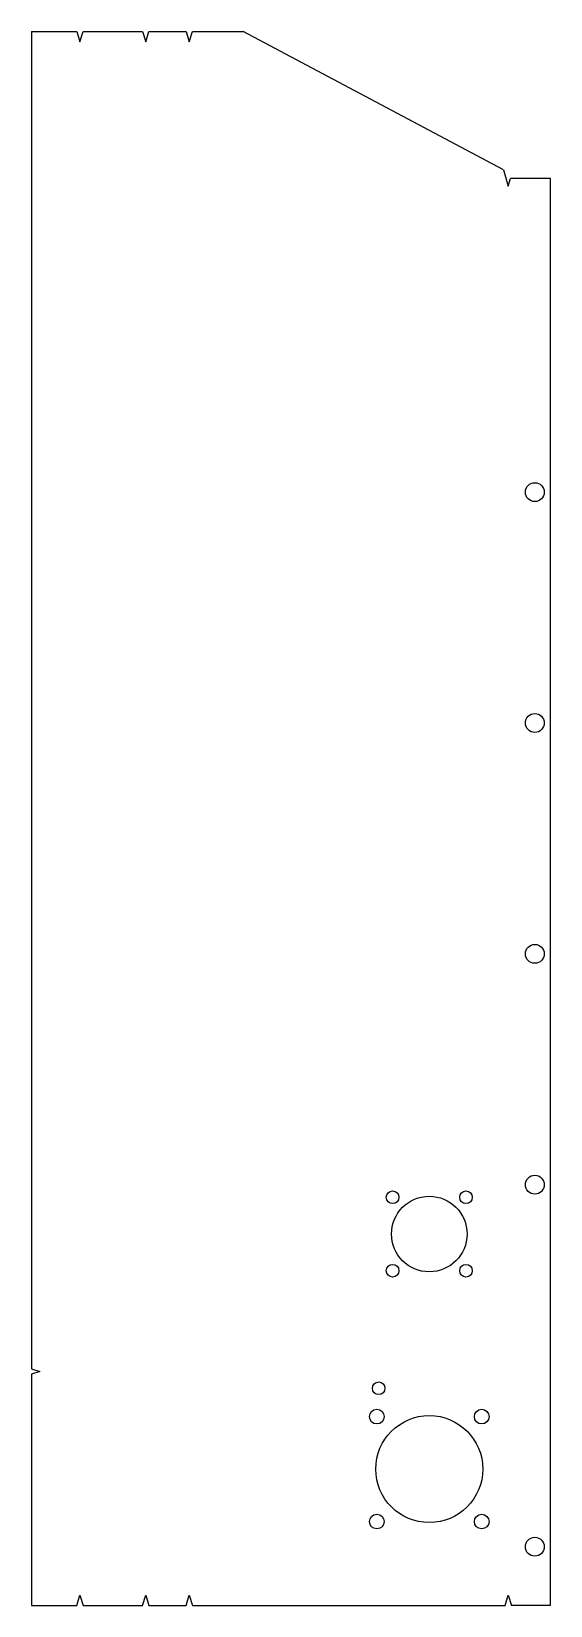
# Model space of a CAD drawing. Extents: x 32 to 526, y 9 to 1509.
import ezdxf

# ---------------------------------------------------------------- set-up
doc = ezdxf.new("R2010")
doc.units = 0
doc.layers.get('0').update_dxf_attribs({"linetype": 'CONTINUOUS'})

msp = doc.modelspace()

# ---------------------------------------------------------------- linework, layer by layer
for p, q in [((31.6, 1508.7), (74.8, 1508.7)), ((31.6, 1508.7), (31.6, 234.2)), ((74.8, 1508.7), (77.8, 1498.7)), ((77.8, 1498.7), (80.8, 1508.7)), ((80.8, 1508.7), (137.4, 1508.7)), ((137.4, 1508.7), (140.4, 1498.7)), ((140.4, 1498.7), (143.4, 1508.7)), ((143.4, 1508.7), (179, 1508.7)), ((179, 1508.7), (182, 1498.7)), ((182, 1498.7), (185, 1508.7)), ((185, 1508.7), (233.3, 1508.7)), ((481.4, 1376.7), (233.3, 1508.7)), ((481.4, 1376.7), (486, 1361.4)), ((486, 1361.4), (488.1, 1368.7)), ((526.3, 1368.7), (488.1, 1368.7)), ((526.3, 8.7), (526.3, 1368.7)), ((31.6, 234.2), (39.6, 231.7)), ((39.6, 231.7), (31.6, 229.2)), ((31.6, 229.2), (31.6, 8.7)), ((74.8, 8.7), (77.8, 18.7)), ((77.8, 18.7), (80.8, 8.7)), ((137.4, 8.7), (140.4, 18.7)), ((140.4, 18.7), (143.4, 8.7)), ((179, 8.7), (182, 18.7)), ((182, 18.7), (185, 8.7)), ((483, 8.7), (486, 18.7)), ((486, 18.7), (489, 8.7)), ((31.6, 8.7), (74.8, 8.7)), ((80.8, 8.7), (137.4, 8.7)), ((143.4, 8.7), (179, 8.7)), ((185, 8.7), (483, 8.7)), ((526.3, 8.7), (489, 8.7))]:
    msp.add_line(p, q)
for centre, radius in [((511.3, 1069.7), 9), ((511.3, 849.7), 9), ((511.3, 629.7), 9), ((511.3, 409.7), 9), ((375.7, 397.7), 6), ((410.7, 362.7), 36), ((445.7, 397.7), 6), ((375.7, 327.7), 6), ((445.7, 327.7), 6), ((362.5, 215.7), 6), ((360.7, 188.7), 7), ((460.7, 188.7), 7), ((410.7, 138.7), 51), ((360.7, 88.7), 7), ((460.7, 88.7), 7), ((511.3, 64.7), 9)]:
    msp.add_circle(centre, radius)

doc.saveas('drawing.dxf')
